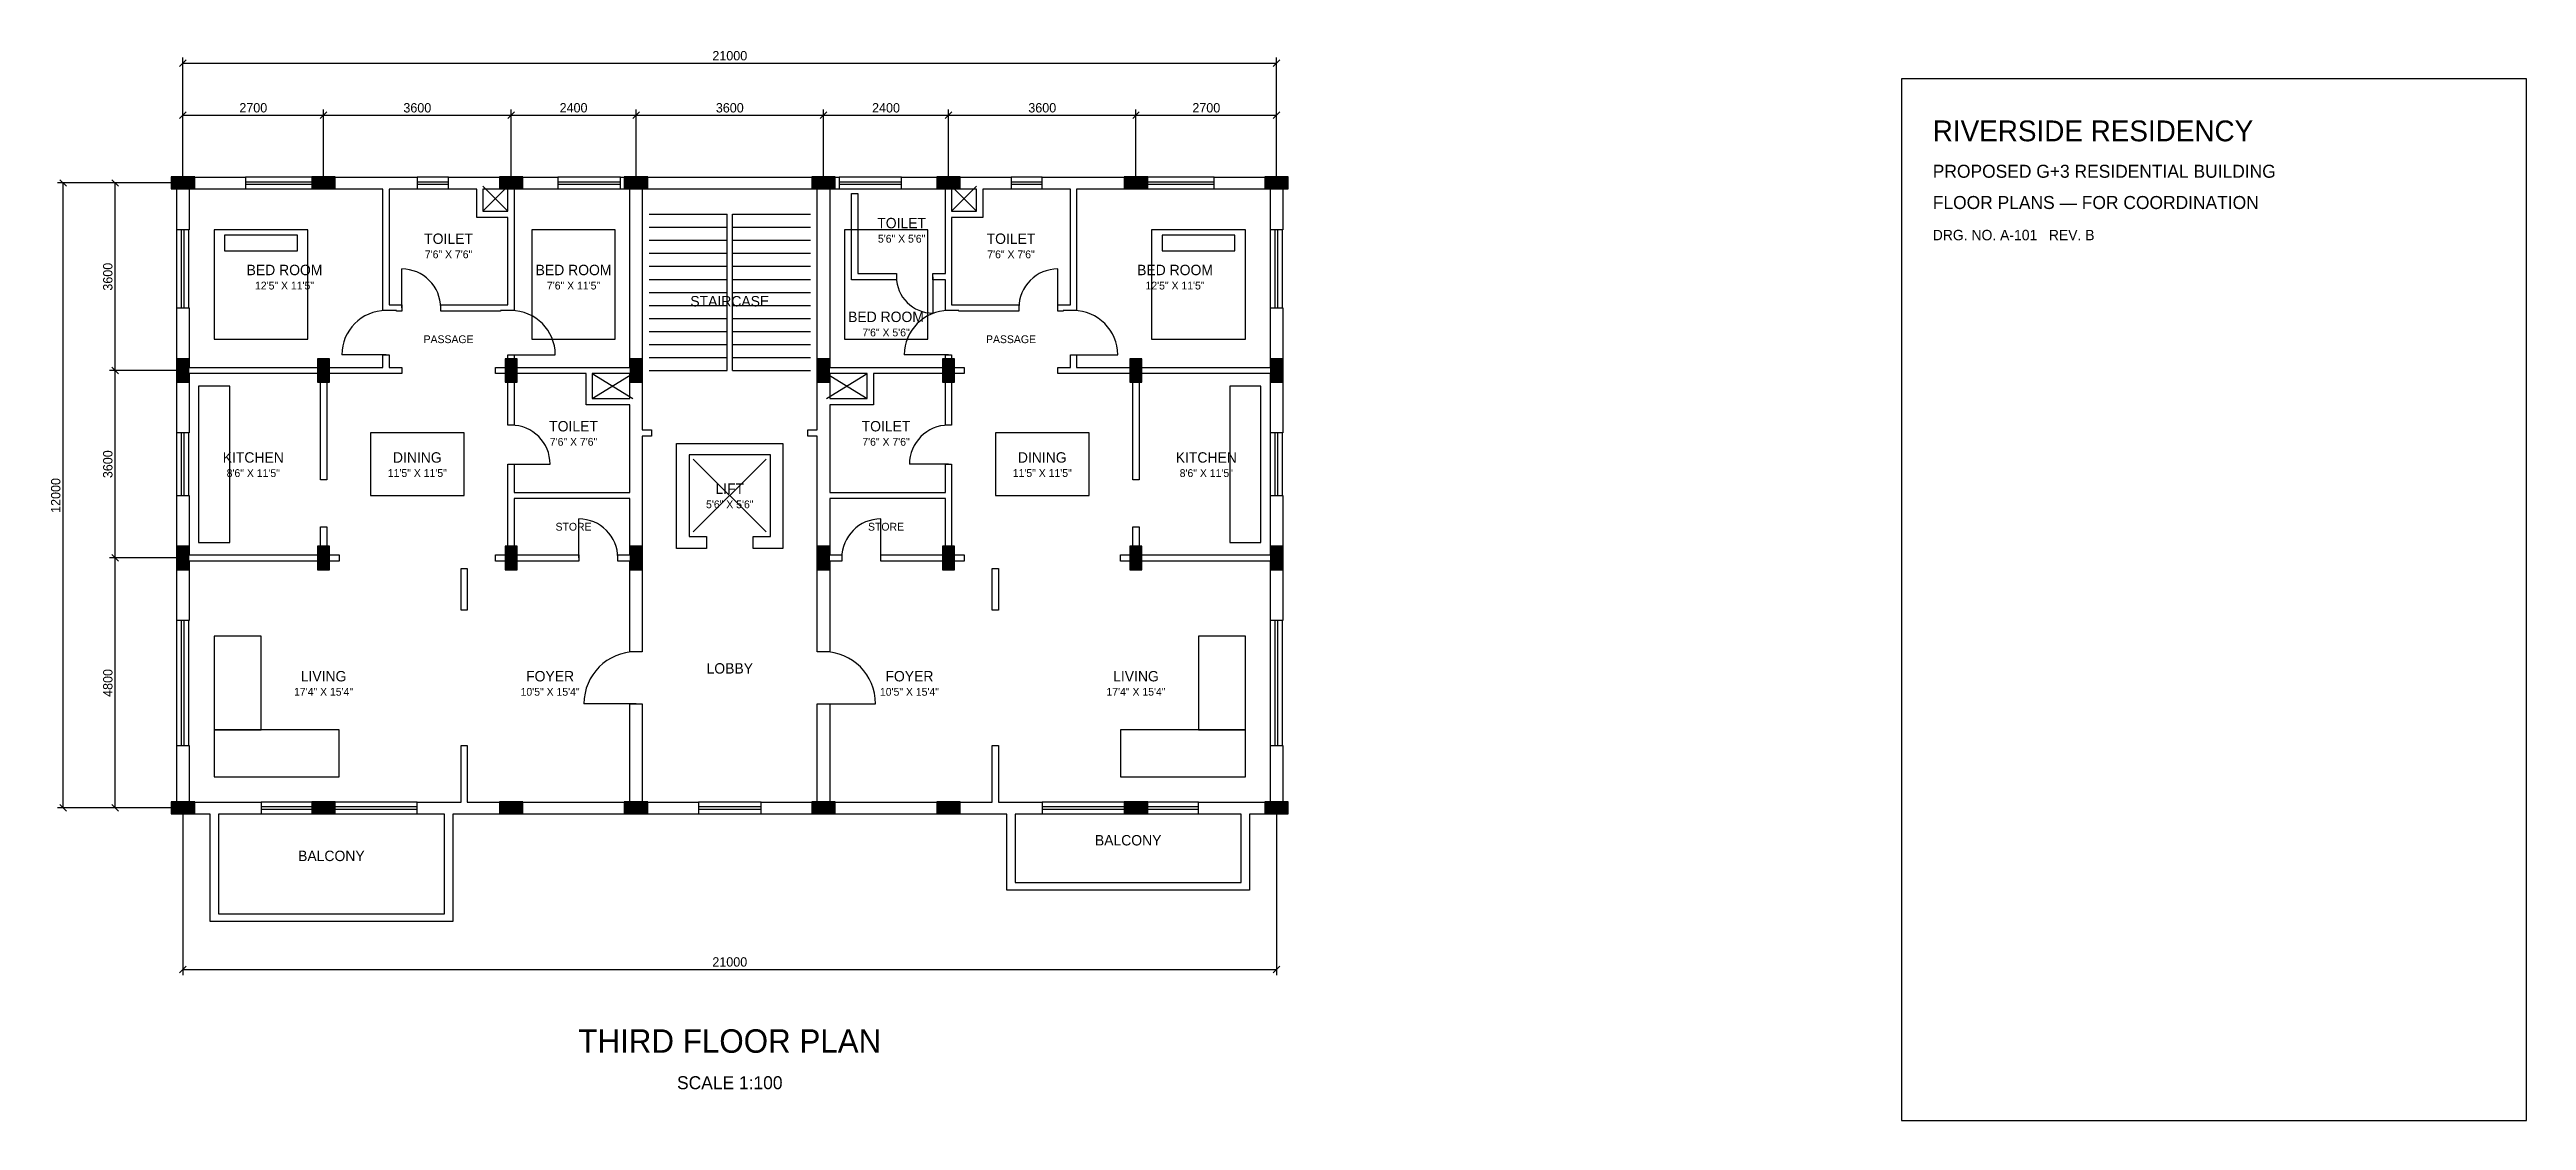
# Model space of a CAD drawing. Extents: x -2562 to 144000, y -6000 to 14562.
# Drawn here: x 96438 to 144000, y -6000 to 14562 of the extents above; entities that cross this region are included whole.
import ezdxf
from ezdxf.enums import TextEntityAlignment as Align

# ---------------------------------------------------------------- set-up
doc = ezdxf.new("R2010")
doc.units = 0
doc.layers.get('0').update_dxf_attribs({"linetype": 'CONTINUOUS'})
for name, color, linetype in [('A-ANNO-ROOM', 2, 'CONTINUOUS'), ('A-ANNO-TTLB', 7, 'CONTINUOUS'), ('A-DIMS', 6, 'CONTINUOUS'), ('A-DOOR', 3, 'CONTINUOUS'), ('A-FURN', 9, 'CONTINUOUS'), ('A-GLAZ', 4, 'CONTINUOUS'), ('A-LIFT', 8, 'CONTINUOUS'), ('A-STRS', 8, 'CONTINUOUS'), ('A-WALL', 7, 'CONTINUOUS'), ('P-DUCT', 5, 'CONTINUOUS'), ('S-COLS', 1, 'CONTINUOUS')]:
    doc.layers.add(name, color=color, linetype=linetype)
doc.dimstyles.get("Standard").update_dxf_attribs({"dimtxt": 2.5, "dimasz": 2.5, "dimexe": 1.25, "dimexo": 0.625, "dimtad": 1, "dimcen": 2.5, "dimazin": 3, "dimtfac": 1, "dimtmove": 0, "dimatfit": 3})

# ---------------------------------------------------------------- blocks, each defined once
blk = doc.blocks.new('*D40')
for p, q in [((98936.3604, 13236.3604), (99063.6396, 13363.6396)), ((99000, 12090), (99000, 13408)), ((101636.3604, 13236.3604), (101763.6396, 13363.6396)), ((101700, 12090), (101700, 13408)), ((99000, 13300), (101700, 13300))]:
    blk.add_line(p, q)
blk.add_text('2700', height=180).set_placement((100350, 13444), align=Align.MIDDLE)
blk = doc.blocks.new('*D41')
for p, q in [((101636.3604, 13236.3604), (101763.6396, 13363.6396)), ((101700, 12090), (101700, 13408)), ((105236.3604, 13236.3604), (105363.6396, 13363.6396)), ((105300, 12090), (105300, 13408)), ((101700, 13300), (105300, 13300))]:
    blk.add_line(p, q)
blk.add_text('3600', height=180).set_placement((103500, 13444), align=Align.MIDDLE)
blk = doc.blocks.new('*D42')
for p, q in [((105236.3604, 13236.3604), (105363.6396, 13363.6396)), ((105300, 12090), (105300, 13408)), ((107636.3604, 13236.3604), (107763.6396, 13363.6396)), ((107700, 12090), (107700, 13408)), ((105300, 13300), (107700, 13300))]:
    blk.add_line(p, q)
blk.add_text('2400', height=180).set_placement((106500, 13444), align=Align.MIDDLE)
blk = doc.blocks.new('*D43')
for p, q in [((107636.3604, 13236.3604), (107763.6396, 13363.6396)), ((107700, 12090), (107700, 13408)), ((111236.3604, 13236.3604), (111363.6396, 13363.6396)), ((111300, 12090), (111300, 13408)), ((107700, 13300), (111300, 13300))]:
    blk.add_line(p, q)
blk.add_text('3600', height=180).set_placement((109500, 13444), align=Align.MIDDLE)
blk = doc.blocks.new('*D44')
for p, q in [((111236.3604, 13236.3604), (111363.6396, 13363.6396)), ((111300, 12090), (111300, 13408)), ((113636.3604, 13236.3604), (113763.6396, 13363.6396)), ((113700, 12090), (113700, 13408)), ((111300, 13300), (113700, 13300))]:
    blk.add_line(p, q)
blk.add_text('2400', height=180).set_placement((112500, 13444), align=Align.MIDDLE)
blk = doc.blocks.new('*D45')
for p, q in [((113636.3604, 13236.3604), (113763.6396, 13363.6396)), ((113700, 12090), (113700, 13408)), ((117236.3604, 13236.3604), (117363.6396, 13363.6396)), ((117300, 12090), (117300, 13408)), ((113700, 13300), (117300, 13300))]:
    blk.add_line(p, q)
blk.add_text('3600', height=180).set_placement((115500, 13444), align=Align.MIDDLE)
blk = doc.blocks.new('*D46')
for p, q in [((117236.3604, 13236.3604), (117363.6396, 13363.6396)), ((117300, 12090), (117300, 13408)), ((119936.3604, 13236.3604), (120063.6396, 13363.6396)), ((120000, 12090), (120000, 13408)), ((117300, 13300), (120000, 13300))]:
    blk.add_line(p, q)
blk.add_text('2700', height=180).set_placement((118650, 13444), align=Align.MIDDLE)
blk = doc.blocks.new('*D47')
for p, q in [((98936.3604, 14236.3604), (99063.6396, 14363.6396)), ((99000, 12090), (99000, 14408)), ((99000, 14300), (120000, 14300)), ((119936.3604, 14236.3604), (120063.6396, 14363.6396)), ((120000, 12090), (120000, 14408))]:
    blk.add_line(p, q)
blk.add_text('21000', height=180).set_placement((109500, 14444), align=Align.MIDDLE)
blk = doc.blocks.new('*D48')
for p, q in [((98910, 4800), (97592, 4800)), ((97763.6396, 4736.3604), (97636.3604, 4863.6396)), ((97700, 0), (97700, 4800)), ((98910, 0), (97592, 0)), ((97763.6396, -63.6396), (97636.3604, 63.6396))]:
    blk.add_line(p, q)
blk.add_text('4800', height=180, rotation=90).set_placement((97556, 2400), align=Align.MIDDLE)
blk = doc.blocks.new('*D49')
for p, q in [((98910, 8400), (97592, 8400)), ((97763.6396, 8336.3604), (97636.3604, 8463.6396)), ((97700, 4800), (97700, 8400)), ((98910, 4800), (97592, 4800)), ((97763.6396, 4736.3604), (97636.3604, 4863.6396))]:
    blk.add_line(p, q)
blk.add_text('3600', height=180, rotation=90).set_placement((97556, 6600), align=Align.MIDDLE)
blk = doc.blocks.new('*D50')
for p, q in [((98910, 12000), (97592, 12000)), ((97763.6396, 11936.3604), (97636.3604, 12063.6396)), ((97700, 8400), (97700, 12000)), ((98910, 8400), (97592, 8400)), ((97763.6396, 8336.3604), (97636.3604, 8463.6396))]:
    blk.add_line(p, q)
blk.add_text('3600', height=180, rotation=90).set_placement((97556, 10200), align=Align.MIDDLE)
blk = doc.blocks.new('*D51')
for p, q in [((98910, 12000), (96592, 12000)), ((96763.6396, 11936.3604), (96636.3604, 12063.6396)), ((96700, 0), (96700, 12000)), ((98910, 0), (96592, 0)), ((96763.6396, -63.6396), (96636.3604, 63.6396))]:
    blk.add_line(p, q)
blk.add_text('12000', height=180, rotation=90).set_placement((96556, 6000), align=Align.MIDDLE)
blk = doc.blocks.new('*D52')
for p, q in [((99000, -90), (99000, -3208)), ((120000, -90), (120000, -3208)), ((98936.3604, -3163.6396), (99063.6396, -3036.3604)), ((99000, -3100), (120000, -3100)), ((119936.3604, -3163.6396), (120063.6396, -3036.3604))]:
    blk.add_line(p, q)
blk.add_text('21000', height=180).set_placement((109500, -2956), align=Align.MIDDLE)

msp = doc.modelspace()

# ---------------------------------------------------------------- linework, layer by layer
at = {"layer": 'A-ANNO-TTLB'}
msp.add_lwpolyline([(132000, -6000), (144000, -6000), (144000, 14000), (132000, 14000)], close=True, dxfattribs=at)
at = {"layer": 'A-DOOR'}
for p, q in [((103200, 9600), (103200, 10350)), ((113400, 10200), (113400, 9500)), ((115800, 9600), (115800, 10350)), ((102900, 8700), (102050, 8700)), ((105300, 8700), (106150, 8700)), ((113700, 8700), (112850, 8700)), ((116100, 8700), (116950, 8700)), ((105300, 6600), (106050, 6600)), ((113700, 6600), (112950, 6600)), ((106600, 4800), (106600, 5550)), ((112400, 4800), (112400, 5550)), ((107700, 2000), (106700, 2000)), ((111300, 2000), (112300, 2000))]:
    msp.add_line(p, q, dxfattribs=at)
for centre, radius, start, end in [((103200, 9600), 750, 0, 90), ((113400, 10200), 700, 180, 270), ((115800, 9600), 750, 90, 180), ((102900, 8700), 850, 90, 180), ((105300, 8700), 850, 0, 90), ((113700, 8700), 850, 90, 180), ((116100, 8700), 850, 0, 90), ((105300, 6600), 750, 0, 90), ((113700, 6600), 750, 90, 180), ((106600, 4800), 750, 0, 90), ((112400, 4800), 750, 90, 180), ((107700, 2000), 1000, 90, 180), ((111300, 2000), 1000, 0, 90)]:
    msp.add_arc(centre, radius, start, end, dxfattribs=at)
at = {"layer": 'A-FURN'}
for points in [[(99600, 9000), (101400, 9000), (101400, 11100), (99600, 11100)], [(99800, 10700), (101200, 10700), (101200, 11000), (99800, 11000)], [(105700, 9000), (107300, 9000), (107300, 11100), (105700, 11100)], [(111700, 9000), (113300, 9000), (113300, 11100), (111700, 11100)], [(117600, 9000), (119400, 9000), (119400, 11100), (117600, 11100)], [(117800, 10700), (119200, 10700), (119200, 11000), (117800, 11000)], [(99300, 5100), (99900, 5100), (99900, 8100), (99300, 8100)], [(119100, 5100), (119700, 5100), (119700, 8100), (119100, 8100)], [(102600, 6000), (104400, 6000), (104400, 7200), (102600, 7200)], [(114600, 6000), (116400, 6000), (116400, 7200), (114600, 7200)], [(99600, 1500), (100500, 1500), (100500, 3300), (99600, 3300)], [(118500, 1500), (119400, 1500), (119400, 3300), (118500, 3300)], [(99600, 600), (102000, 600), (102000, 1500), (99600, 1500)], [(117000, 600), (119400, 600), (119400, 1500), (117000, 1500)]]:
    msp.add_lwpolyline(points, close=True, dxfattribs=at)
at = {"layer": 'A-GLAZ'}
for p, q in [((100200, 12115), (101700, 12115)), ((100200, 12025), (101700, 12025)), ((100200, 11975), (101700, 11975)), ((103500, 12115), (104100, 12115)), ((103500, 12025), (104100, 12025)), ((103500, 11975), (104100, 11975)), ((106200, 12115), (107400, 12115)), ((106200, 12025), (107400, 12025)), ((106200, 11975), (107400, 11975)), ((111600, 12115), (112800, 12115)), ((111600, 12025), (112800, 12025)), ((111600, 11975), (112800, 11975)), ((114900, 12115), (115500, 12115)), ((114900, 12025), (115500, 12025)), ((114900, 11975), (115500, 11975)), ((117300, 12115), (118800, 12115)), ((117300, 12025), (118800, 12025)), ((117300, 11975), (118800, 11975)), ((100200, 11885), (101700, 11885)), ((103500, 11885), (104100, 11885)), ((106200, 11885), (107400, 11885)), ((111600, 11885), (112800, 11885)), ((114900, 11885), (115500, 11885)), ((117300, 11885), (118800, 11885)), ((98885, 9600), (98885, 11100)), ((98975, 9600), (98975, 11100)), ((99025, 9600), (99025, 11100)), ((99115, 9600), (99115, 11100)), ((119885, 9600), (119885, 11100)), ((119975, 9600), (119975, 11100)), ((120025, 9600), (120025, 11100)), ((120115, 9600), (120115, 11100)), ((98885, 6000), (98885, 7200)), ((98975, 6000), (98975, 7200)), ((99025, 6000), (99025, 7200)), ((99115, 6000), (99115, 7200)), ((119885, 6000), (119885, 7200)), ((119975, 6000), (119975, 7200)), ((120025, 6000), (120025, 7200)), ((120115, 6000), (120115, 7200)), ((98885, 1200), (98885, 3600)), ((98975, 1200), (98975, 3600)), ((99025, 1200), (99025, 3600)), ((99115, 1200), (99115, 3600)), ((119885, 1200), (119885, 3600)), ((119975, 1200), (119975, 3600)), ((120025, 1200), (120025, 3600)), ((120115, 1200), (120115, 3600)), ((100500, 115), (103500, 115)), ((100500, 25), (103500, 25)), ((108900, 115), (110100, 115)), ((108900, 25), (110100, 25)), ((115500, 115), (118500, 115)), ((115500, 25), (118500, 25)), ((100500, -25), (103500, -25)), ((100500, -115), (103500, -115)), ((108900, -25), (110100, -25)), ((108900, -115), (110100, -115)), ((115500, -25), (118500, -25)), ((115500, -115), (118500, -115))]:
    msp.add_line(p, q, dxfattribs=at)
at = {"layer": 'A-LIFT'}
for p, q in [((108800, 5300), (110200, 6700)), ((108800, 6700), (110200, 5300))]:
    msp.add_line(p, q, dxfattribs=at)
at = {"layer": 'A-STRS'}
for p, q in [((107950, 11400), (109450, 11400)), ((107950, 11150), (109450, 11150)), ((109450, 8400), (109450, 11400)), ((109550, 11400), (111050, 11400)), ((109550, 8400), (109550, 11400)), ((109550, 11150), (111050, 11150)), ((107950, 10900), (109450, 10900)), ((107950, 10650), (109450, 10650)), ((109550, 10900), (111050, 10900)), ((109550, 10650), (111050, 10650)), ((107950, 10400), (109450, 10400)), ((107950, 10150), (109450, 10150)), ((109550, 10400), (111050, 10400)), ((109550, 10150), (111050, 10150)), ((107950, 9900), (109450, 9900)), ((107950, 9650), (109450, 9650)), ((109550, 9900), (111050, 9900)), ((109550, 9650), (111050, 9650)), ((107950, 9400), (109450, 9400)), ((107950, 9150), (109450, 9150)), ((109550, 9400), (111050, 9400)), ((109550, 9150), (111050, 9150)), ((107950, 8900), (109450, 8900)), ((107950, 8650), (109450, 8650)), ((109550, 8900), (111050, 8900)), ((109550, 8650), (111050, 8650)), ((107950, 8400), (109450, 8400)), ((109550, 8400), (111050, 8400))]:
    msp.add_line(p, q, dxfattribs=at)
at = {"layer": 'A-WALL'}
for points in [[(98880, 11100), (98880, 12110), (100200, 12110), (100200, 11880), (99120, 11880), (99120, 11100)], [(103100, 9540), (103100, 9550), (102840, 9550), (102840, 11880), (101700, 11880), (101700, 12110), (103500, 12110), (103500, 11880), (102960, 11880), (102960, 9660), (103200, 9660), (103200, 9540)], [(103950, 9540), (103950, 9660), (105240, 9660), (105240, 11340), (104640, 11340), (104640, 11880), (104100, 11880), (104100, 12110), (106200, 12110), (106200, 11880), (105360, 11880), (105360, 9550), (105100, 9550), (105100, 9540)], [(107580, 3000), (107580, 4740), (107350, 4740), (107350, 4860), (107580, 4860), (107580, 5940), (105360, 5940), (105360, 4860), (106600, 4860), (106600, 4740), (105000, 4740), (105000, 4860), (105240, 4860), (105240, 6600), (105360, 6600), (105360, 6060), (107580, 6060), (107580, 7740), (106740, 7740), (106740, 8340), (105360, 8340), (105360, 7350), (105240, 7350), (105240, 8340), (105000, 8340), (105000, 8460), (105240, 8460), (105240, 8700), (105360, 8700), (105360, 8460), (107580, 8460), (107580, 11880), (107400, 11880), (107400, 12110), (111600, 12110), (111600, 11880), (111420, 11880), (111420, 8460), (113640, 8460), (113640, 8700), (113760, 8700), (113760, 8460), (114000, 8460), (114000, 8340), (113760, 8340), (113760, 7350), (113640, 7350), (113640, 8340), (112260, 8340), (112260, 7740), (111420, 7740), (111420, 6060), (113640, 6060), (113640, 6600), (113760, 6600), (113760, 4860), (114000, 4860), (114000, 4740), (112400, 4740), (112400, 4860), (113640, 4860), (113640, 5940), (111420, 5940), (111420, 4860), (111650, 4860), (111650, 4740), (111420, 4740), (111420, 3000), (111180, 3000), (111180, 7140), (111000, 7140), (111000, 7260), (111180, 7260), (111180, 11880), (107820, 11880), (107820, 7260), (108000, 7260), (108000, 7140), (107820, 7140), (107820, 3000)], [(113900, 9540), (113900, 9550), (113640, 9550), (113640, 10140), (113400, 10140), (113400, 10260), (113640, 10260), (113640, 11880), (112800, 11880), (112800, 12110), (114900, 12110), (114900, 11880), (114360, 11880), (114360, 11340), (113760, 11340), (113760, 9660), (115050, 9660), (115050, 9540)], [(115800, 9540), (115800, 9660), (116040, 9660), (116040, 11880), (115500, 11880), (115500, 12110), (117300, 12110), (117300, 11880), (116160, 11880), (116160, 9550), (115900, 9550), (115900, 9540)], [(119880, 11100), (119880, 11880), (118800, 11880), (118800, 12110), (120120, 12110), (120120, 11100)], [(105240, 11460), (105240, 11880), (104760, 11880), (104760, 11460)], [(111840, 10140), (111840, 11800), (111960, 11800), (111960, 10260), (112700, 10260), (112700, 10140)], [(114240, 11460), (114240, 11880), (113760, 11880), (113760, 11460)], [(101640, 6300), (101640, 8340), (99120, 8340), (99120, 7200), (98880, 7200), (98880, 9600), (99120, 9600), (99120, 8460), (102840, 8460), (102840, 8700), (102960, 8700), (102960, 8460), (103200, 8460), (103200, 8340), (101760, 8340), (101760, 6300)], [(117240, 6300), (117240, 8340), (115800, 8340), (115800, 8460), (116040, 8460), (116040, 8700), (116160, 8700), (116160, 8460), (119880, 8460), (119880, 9600), (120120, 9600), (120120, 7200), (119880, 7200), (119880, 8340), (117360, 8340), (117360, 6300)], [(107580, 7860), (107580, 8340), (106860, 8340), (106860, 7860)], [(112140, 7860), (112140, 8340), (111420, 8340), (111420, 7860)], [(108480, 4980), (108480, 7000), (110520, 7000), (110520, 4980), (109950, 4980), (109950, 5210), (110280, 5210), (110280, 6780), (108720, 6780), (108720, 5210), (109050, 5210), (109050, 4980)], [(98880, 3600), (98880, 6000), (99120, 6000), (99120, 4860), (101640, 4860), (101640, 5400), (101760, 5400), (101760, 4860), (102000, 4860), (102000, 4740), (99120, 4740), (99120, 3600)], [(119880, 3600), (119880, 4740), (117000, 4740), (117000, 4860), (117240, 4860), (117240, 5400), (117360, 5400), (117360, 4860), (119880, 4860), (119880, 6000), (120120, 6000), (120120, 3600)], [(104340, 3800), (104340, 4600), (104460, 4600), (104460, 3800)], [(114540, 3800), (114540, 4600), (114660, 4600), (114660, 3800)], [(99520, -2180), (99520, -120), (98880, -120), (98880, 1200), (99120, 1200), (99120, 110), (100500, 110), (100500, -120), (99680, -120), (99680, -2030), (104020, -2030), (104020, -120), (103500, -120), (103500, 110), (104340, 110), (104340, 1200), (104460, 1200), (104460, 110), (107580, 110), (107580, 2000), (107820, 2000), (107820, 110), (108900, 110), (108900, -120), (104180, -120), (104180, -2180)], [(114820, -1580), (114820, -120), (110100, -120), (110100, 110), (111180, 110), (111180, 2000), (111420, 2000), (111420, 110), (114540, 110), (114540, 1200), (114660, 1200), (114660, 110), (115500, 110), (115500, -120), (114980, -120), (114980, -1430), (119320, -1430), (119320, -120), (118500, -120), (118500, 110), (119880, 110), (119880, 1200), (120120, 1200), (120120, -120), (119480, -120), (119480, -1580)]]:
    msp.add_lwpolyline(points, close=True, dxfattribs=at)
at = {"layer": 'P-DUCT'}
for p, q in [((104760, 11460), (105240, 11940)), ((104760, 11940), (105240, 11460)), ((113760, 11460), (114240, 11940)), ((113760, 11940), (114240, 11460)), ((106860, 7860), (107640, 8340)), ((106860, 8340), (107640, 7860)), ((111360, 7860), (112140, 8340)), ((111360, 8340), (112140, 7860))]:
    msp.add_line(p, q, dxfattribs=at)
at = {"layer": 'S-COLS'}
for points in [[(98775, 11885), (99225, 11885), (99225, 12115), (98775, 12115)], [(101475, 11885), (101925, 11885), (101925, 12115), (101475, 12115)], [(105075, 11885), (105525, 11885), (105525, 12115), (105075, 12115)], [(107475, 11885), (107925, 11885), (107925, 12115), (107475, 12115)], [(111075, 11885), (111525, 11885), (111525, 12115), (111075, 12115)], [(113475, 11885), (113925, 11885), (113925, 12115), (113475, 12115)], [(117075, 11885), (117525, 11885), (117525, 12115), (117075, 12115)], [(119775, 11885), (120225, 11885), (120225, 12115), (119775, 12115)], [(98885, 8175), (99115, 8175), (99115, 8625), (98885, 8625)], [(101585, 8175), (101815, 8175), (101815, 8625), (101585, 8625)], [(105185, 8175), (105415, 8175), (105415, 8625), (105185, 8625)], [(107585, 8175), (107815, 8175), (107815, 8625), (107585, 8625)], [(111185, 8175), (111415, 8175), (111415, 8625), (111185, 8625)], [(113585, 8175), (113815, 8175), (113815, 8625), (113585, 8625)], [(117185, 8175), (117415, 8175), (117415, 8625), (117185, 8625)], [(119885, 8175), (120115, 8175), (120115, 8625), (119885, 8625)], [(98885, 4575), (99115, 4575), (99115, 5025), (98885, 5025)], [(101585, 4575), (101815, 4575), (101815, 5025), (101585, 5025)], [(105185, 4575), (105415, 4575), (105415, 5025), (105185, 5025)], [(107585, 4575), (107815, 4575), (107815, 5025), (107585, 5025)], [(111185, 4575), (111415, 4575), (111415, 5025), (111185, 5025)], [(113585, 4575), (113815, 4575), (113815, 5025), (113585, 5025)], [(117185, 4575), (117415, 4575), (117415, 5025), (117185, 5025)], [(119885, 4575), (120115, 4575), (120115, 5025), (119885, 5025)], [(98775, -115), (99225, -115), (99225, 115), (98775, 115)], [(101475, -115), (101925, -115), (101925, 115), (101475, 115)], [(105075, -115), (105525, -115), (105525, 115), (105075, 115)], [(107475, -115), (107925, -115), (107925, 115), (107475, 115)], [(111075, -115), (111525, -115), (111525, 115), (111075, 115)], [(113475, -115), (113925, -115), (113925, 115), (113475, 115)], [(117075, -115), (117525, -115), (117525, 115), (117075, 115)], [(119775, -115), (120225, -115), (120225, 115), (119775, 115)]]:
    msp.add_lwpolyline(points, close=True, dxfattribs=at)
for points in [[(98775, 11885), (99225, 11885), (98775, 12115), (99225, 12115)], [(101475, 11885), (101925, 11885), (101475, 12115), (101925, 12115)], [(105075, 11885), (105525, 11885), (105075, 12115), (105525, 12115)], [(107475, 11885), (107925, 11885), (107475, 12115), (107925, 12115)], [(111075, 11885), (111525, 11885), (111075, 12115), (111525, 12115)], [(113475, 11885), (113925, 11885), (113475, 12115), (113925, 12115)], [(117075, 11885), (117525, 11885), (117075, 12115), (117525, 12115)], [(119775, 11885), (120225, 11885), (119775, 12115), (120225, 12115)], [(98885, 8175), (99115, 8175), (98885, 8625), (99115, 8625)], [(101585, 8175), (101815, 8175), (101585, 8625), (101815, 8625)], [(105185, 8175), (105415, 8175), (105185, 8625), (105415, 8625)], [(107585, 8175), (107815, 8175), (107585, 8625), (107815, 8625)], [(111185, 8175), (111415, 8175), (111185, 8625), (111415, 8625)], [(113585, 8175), (113815, 8175), (113585, 8625), (113815, 8625)], [(117185, 8175), (117415, 8175), (117185, 8625), (117415, 8625)], [(119885, 8175), (120115, 8175), (119885, 8625), (120115, 8625)], [(98885, 4575), (99115, 4575), (98885, 5025), (99115, 5025)], [(101585, 4575), (101815, 4575), (101585, 5025), (101815, 5025)], [(105185, 4575), (105415, 4575), (105185, 5025), (105415, 5025)], [(107585, 4575), (107815, 4575), (107585, 5025), (107815, 5025)], [(111185, 4575), (111415, 4575), (111185, 5025), (111415, 5025)], [(113585, 4575), (113815, 4575), (113585, 5025), (113815, 5025)], [(117185, 4575), (117415, 4575), (117185, 5025), (117415, 5025)], [(119885, 4575), (120115, 4575), (119885, 5025), (120115, 5025)], [(98775, -115), (99225, -115), (98775, 115), (99225, 115)], [(101475, -115), (101925, -115), (101475, 115), (101925, 115)], [(105075, -115), (105525, -115), (105075, 115), (105525, 115)], [(107475, -115), (107925, -115), (107475, 115), (107925, 115)], [(111075, -115), (111525, -115), (111075, 115), (111525, 115)], [(113475, -115), (113925, -115), (113475, 115), (113925, 115)], [(117075, -115), (117525, -115), (117075, 115), (117525, 115)], [(119775, -115), (120225, -115), (119775, 115), (120225, 115)]]:
    msp.add_solid(points, dxfattribs=at)

# ---------------------------------------------------------------- texts
at = {"layer": 'A-ANNO-ROOM'}
for s, height, p in [('TOILET', 200, (104100, 10930)), ('TOILET', 200, (112800, 11230)), ('5\'6" X 5\'6"', 150, (112800, 10930)), ('TOILET', 200, (114900, 10930)), ('7\'6" X 7\'6"', 150, (104100, 10630)), ('7\'6" X 7\'6"', 150, (114900, 10630)), ('BED ROOM', 200, (100950, 10330)), ('12\'5" X 11\'5"', 150, (100950, 10030)), ('BED ROOM', 200, (106500, 10330)), ('7\'6" X 11\'5"', 150, (106500, 10030)), ('BED ROOM', 200, (118050, 10330)), ('12\'5" X 11\'5"', 150, (118050, 10030)), ('STAIRCASE', 200, (109500, 9730)), ('BED ROOM', 200, (112500, 9430)), ('PASSAGE', 150, (104100, 9000)), ('7\'6" X 5\'6"', 150, (112500, 9130)), ('PASSAGE', 150, (114900, 9000)), ('TOILET', 200, (106500, 7330)), ('TOILET', 200, (112500, 7330)), ('KITCHEN', 200, (100350, 6730)), ('DINING', 200, (103500, 6730)), ('7\'6" X 7\'6"', 150, (106500, 7030)), ('7\'6" X 7\'6"', 150, (112500, 7030)), ('DINING', 200, (115500, 6730)), ('KITCHEN', 200, (118650, 6730)), ('8\'6" X 11\'5"', 150, (100350, 6430)), ('11\'5" X 11\'5"', 150, (103500, 6430)), ('LIFT', 200, (109500, 6130)), ('11\'5" X 11\'5"', 150, (115500, 6430)), ('8\'6" X 11\'5"', 150, (118650, 6430)), ('5\'6" X 5\'6"', 150, (109500, 5830)), ('STORE', 150, (106500, 5400)), ('STORE', 150, (112500, 5400)), ('LIVING', 200, (101700, 2530)), ('FOYER', 200, (106050, 2530)), ('LOBBY', 200, (109500, 2680)), ('FOYER', 200, (112950, 2530)), ('LIVING', 200, (117300, 2530)), ('17\'4" X 15\'4"', 150, (101700, 2230)), ('10\'5" X 15\'4"', 150, (106050, 2230)), ('10\'5" X 15\'4"', 150, (112950, 2230)), ('17\'4" X 15\'4"', 150, (117300, 2230)), ('BALCONY', 200, (101850, -920)), ('BALCONY', 200, (117150, -620))]:
    msp.add_text(s, height=height, dxfattribs=at).set_placement(p, align=Align.MIDDLE)
at = {"layer": 'A-ANNO-TTLB'}
for s, height, p in [('RIVERSIDE RESIDENCY', 400, (132600, 12800)), ('PROPOSED G+3 RESIDENTIAL BUILDING', 250, (132600, 12100)), ('FLOOR PLANS — FOR COORDINATION', 250, (132600, 11500)), ('DRG. NO. A-101   REV. B', 200, (132600, 10900))]:
    msp.add_text(s, height=height, dxfattribs=at).set_placement(p)
for s, height, p in [('THIRD FLOOR PLAN', 450, (109500, -4700)), ('SCALE 1:100', 250, (109500, -5400))]:
    msp.add_text(s, height=height, dxfattribs=at).set_placement(p, align=Align.CENTER)

# ---------------------------------------------------------------- dimensions: what is measured, and where the dimension line sits
at = {"layer": 'A-DIMS'}
for base, p1, p2, picture, middle in [((120000, 14300), (99000, 12000), (120000, 12000), '*D47', (109500, 14444)), ((101700, 13300), (99000, 12000), (101700, 12000), '*D40', (100350, 13444)), ((105300, 13300), (101700, 12000), (105300, 12000), '*D41', (103500, 13444)), ((107700, 13300), (105300, 12000), (107700, 12000), '*D42', (106500, 13444)), ((111300, 13300), (107700, 12000), (111300, 12000), '*D43', (109500, 13444)), ((113700, 13300), (111300, 12000), (113700, 12000), '*D44', (112500, 13444)), ((117300, 13300), (113700, 12000), (117300, 12000), '*D45', (115500, 13444)), ((120000, 13300), (117300, 12000), (120000, 12000), '*D46', (118650, 13444)), ((120000, -3100), (99000, 0), (120000, 0), '*D52', (109500, -2956))]:
    dim = msp.add_linear_dim(base=base, p1=p1, p2=p2, dimstyle='Standard', dxfattribs=at)
    dim.commit()
    dim.dimension.update_dxf_attribs({"geometry": picture, "text_midpoint": middle})
for base, p1, p2, picture, middle in [((96700, 12000), (99000, 0), (99000, 12000), '*D51', (96556, 6000)), ((97700, 12000), (99000, 8400), (99000, 12000), '*D50', (97556, 10200)), ((97700, 8400), (99000, 4800), (99000, 8400), '*D49', (97556, 6600)), ((97700, 4800), (99000, 0), (99000, 4800), '*D48', (97556, 2400))]:
    dim = msp.add_linear_dim(base=base, p1=p1, p2=p2, angle=90, dimstyle='Standard', dxfattribs=at)
    dim.commit()
    dim.dimension.update_dxf_attribs({"geometry": picture, "text_midpoint": middle})

doc.saveas('drawing.dxf')
